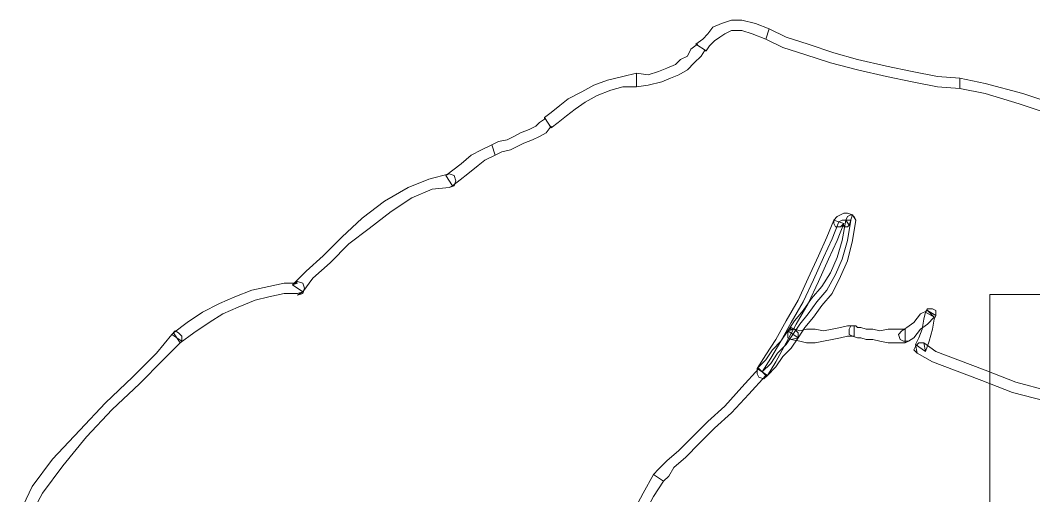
# Model space of a CAD drawing. Header units: millimetres. Extents: x -29311 to -3405, y 28913 to 42880.
# Drawn here: x -26224.16 to -26194.7, y 39998.44 to 40012.28 of the extents above; entities that cross this region are included whole.
import ezdxf

# ---------------------------------------------------------------- set-up
doc = ezdxf.new("R2010")
doc.units = ezdxf.units.MM
for name, color, linetype, lineweight in [('MIM_İnsan', 251, 'Continuous', 9), ('MIM_mobilya', 251, 'Continuous', 9), ('MIM_Selinoks', 251, 'Continuous', 9)]:
    doc.layers.add(name, color=color, linetype=linetype, lineweight=lineweight)

# ---------------------------------------------------------------- blocks, each defined once
blk = doc.blocks.new('160718_A$C2F7A1A77')
at = {"layer": 'MIM_mobilya'}
for p, q in [((29.179, 28.08), (29.919, 28.08)), ((3.423, 27.472), (4.163, 27.472)), ((5.717, 27.472), (6.457, 27.472))]:
    blk.add_line(p, q, dxfattribs=at)
blk.add_lwpolyline([(0, 37), (0, 0), (53, 0), (53, 37)], close=True, dxfattribs=at)
blk.add_lwpolyline([(3, 29), (3, 8, 0.414214), (8, 3), (45, 3, 0.414214), (50, 8), (50, 29, 0.414214), (45, 34), (8, 34, 0.414214)], format="xyb", close=True, dxfattribs=at)
for points in [[(3.186, 18.992), (3.169, 18.683), (3.186, 18.33), (3.311, 17.408), (3.34, 17.406)], [(3.458, 18.992), (3.475, 18.683), (3.458, 18.33), (3.413, 17.408), (3.334, 17.406)], [(3.657, 18.991), (3.64, 18.682), (3.657, 18.329), (3.782, 17.407), (3.811, 17.405)], [(3.929, 18.991), (3.946, 18.682), (3.929, 18.329), (3.883, 17.407), (3.805, 17.405)], [(4.127, 18.99), (4.111, 18.681), (4.127, 18.329), (4.173, 17.407), (4.252, 17.404)], [(4.4, 18.99), (4.416, 18.681), (4.4, 18.329), (4.274, 17.407), (4.245, 17.404)], [(29.337, 17.089), (29.483, 16.959), (29.608, 16.959), (29.76, 17.089)]]:
    blk.add_lwpolyline(points, dxfattribs=at)
for centre, radius in [((17.512, 21.815), 11), ((39.753, 23.821), 9), ((17.512, 21.815), 8), ((39.753, 23.821), 5), ((39.753, 23.821), 4), ((39.753, 8.566), 5), ((39.753, 8.566), 4)]:
    blk.add_circle(centre, radius, dxfattribs=at)
for centre, radius, start, end in [((51.23, 25.322), 22.223, 172.8729, 189.9137), ((7.867, 25.335), 22.223, 350.0863, 7.0954), ((25.474, 24.715), 22.223, 172.8729, 189.9137), ((-17.889, 24.727), 22.223, 350.0863, 7.0954), ((27.768, 24.715), 22.223, 172.8729, 189.9137), ((-8.492, 25.025), 15.149, 348.689, 9.2988), ((2.745, 20.756), 0.849, 339.9904, 9.0141), ((4.84, 20.768), 0.849, 170.9859, 200.0096), ((5.079, 19.314), 1.92, 143.1475, 189.6617), ((2.506, 19.326), 1.92, 350.3383, 36.8525), ((3.321, 18.546), 0.466, 72.9453, 106.8601), ((3.557, 18.862), 0.163, 52.2572, 127.4765), ((4.028, 18.862), 0.163, 52.2572, 127.4765)]:
    blk.add_arc(centre, radius, start, end, dxfattribs=at)
for points in [[(5.877, 20.889), (5.775, 18.493), (5.875, 17.288), (6.179, 17.561), (6.559, 17.955), (6.735, 19.699), (6.362, 22.053)], [(29.339, 21.497), (29.118, 20.869), (28.462, 19.994), (29.337, 17.089)], [(29.758, 21.497), (29.979, 20.869), (30.635, 19.994), (29.76, 17.089)]]:
    blk.add_spline(points, degree=3, dxfattribs=at)
blk = doc.blocks.new('160718_InsanKadın')
at = {"layer": 'MIM_İnsan', "flags": 128}
for points in [[(47.775, 8.061), (47.775, 8.061), (47.577, 7.465), (47.181, 6.62), (46.785, 5.875), (46.488, 5.428), (46.785, 5.229), (47.082, 5.776), (47.478, 6.521), (47.874, 7.365), (48.071, 8.061), (48.071, 8.061), (47.775, 8.061)], [(46.488, 5.428), (46.488, 5.428), (46.339, 5.279), (46.191, 5.031), (45.845, 4.733), (45.449, 4.335), (45.005, 3.888), (44.509, 3.441), (44.014, 2.895), (43.52, 2.348), (43.717, 2.15), (44.213, 2.696), (44.707, 3.242), (45.202, 3.689), (45.647, 4.137), (46.043, 4.534), (46.389, 4.832), (46.636, 5.08), (46.785, 5.229), (46.785, 5.229), (46.488, 5.428)], [(43.767, 2.15), (43.47, 2.348), (43.223, 1.951), (42.926, 1.404), (42.63, 0.858), (42.283, 0.262), (41.986, -0.384), (41.689, -1.03), (41.442, -1.576), (41.244, -2.073), (41.541, -2.172), (41.739, -1.675), (41.986, -1.129), (42.283, -0.483), (42.58, 0.163), (42.926, 0.759), (43.223, 1.305), (43.52, 1.752), (43.767, 2.15), (43.47, 2.348), (43.767, 2.15), (43.767, 2.299), (43.717, 2.398), (43.569, 2.448), (43.47, 2.348), (43.767, 2.15)], [(43.619, 2.249), (43.372, 2.001), (43.173, 1.703), (42.926, 1.454), (42.728, 1.156), (42.53, 0.858), (42.283, 0.56), (42.036, 0.212), (41.739, -0.135), (41.491, -0.583), (41.294, -1.03), (41.145, -1.576), (41.046, -2.172), (41.145, -2.172), (41.244, -2.172), (41.294, -2.172), (41.392, -2.122), (41.59, -1.626), (41.838, -1.079), (42.134, -0.433), (42.431, 0.212), (42.778, 0.808), (43.075, 1.355), (43.372, 1.852), (43.619, 2.249), (43.619, 2.249)], [(42.877, 1.057), (42.877, 1.057), (43.075, 1.355), (43.322, 1.603), (43.52, 1.901), (43.767, 2.15), (43.47, 2.348), (43.223, 2.1), (43.025, 1.802), (42.778, 1.554), (42.58, 1.255), (42.58, 1.255), (42.58, 1.255), (42.58, 1.106), (42.678, 1.007), (42.778, 0.957), (42.877, 1.057), (42.877, 1.057)], [(43.52, 2.348), (43.47, 2.348), (43.223, 2.1), (43.025, 1.802), (42.778, 1.554), (42.58, 1.255), (42.877, 1.057), (43.075, 1.355), (43.322, 1.603), (43.52, 1.901), (43.767, 2.15), (43.717, 2.15), (43.52, 2.348)], [(38.622, 0.659), (38.869, 0.51), (38.919, 0.709), (38.968, 1.007), (39.067, 1.255), (39.166, 1.454), (38.869, 1.653), (38.77, 1.355), (38.672, 1.007), (38.622, 0.709), (38.572, 0.61), (38.82, 0.461), (38.572, 0.61), (38.572, 0.461), (38.672, 0.411), (38.82, 0.411), (38.869, 0.51), (38.622, 0.659)], [(39.463, 1.404), (39.364, 1.355), (39.215, 1.255), (39.017, 1.007), (38.82, 0.858), (38.622, 0.659), (38.82, 0.461), (39.017, 0.56), (39.215, 0.808), (39.414, 0.957), (39.562, 1.057), (39.463, 1.007), (39.562, 1.057), (39.661, 1.156), (39.611, 1.305), (39.512, 1.355), (39.364, 1.355), (39.463, 1.404)], [(40.947, 1.206), (40.997, 1.206), (40.848, 1.255), (40.75, 1.255), (40.6, 1.305), (40.403, 1.305), (40.205, 1.355), (39.958, 1.404), (39.711, 1.404), (39.463, 1.404), (39.463, 1.007), (39.711, 1.007), (39.958, 1.007), (40.205, 1.057), (40.403, 1.007), (40.6, 1.007), (40.75, 0.957), (40.848, 0.957), (40.897, 0.908), (40.947, 0.908), (40.897, 0.908), (41.046, 0.908), (41.095, 1.007), (41.095, 1.156), (40.997, 1.206), (40.947, 1.206)], [(41.095, -2.023), (41.194, -2.172), (41.294, -1.576), (41.442, -1.079), (41.639, -0.632), (41.887, -0.235), (42.184, 0.113), (42.431, 0.461), (42.678, 0.759), (42.877, 1.057), (42.58, 1.255), (42.381, 0.957), (42.134, 0.659), (41.887, 0.312), (41.59, -0.036), (41.342, -0.533), (41.145, -0.98), (40.997, -1.576), (40.897, -2.172), (40.997, -2.321), (40.897, -2.172), (40.947, -2.271), (41.046, -2.321), (41.145, -2.271), (41.194, -2.172), (41.095, -2.023)], [(42.58, 1.255), (42.778, 1.305), (42.53, 1.355), (42.333, 1.404), (42.085, 1.404), (41.838, 1.355), (41.59, 1.305), (41.342, 1.255), (41.145, 1.206), (40.947, 1.206), (40.947, 0.908), (41.145, 0.908), (41.342, 0.957), (41.59, 1.007), (41.838, 1.057), (42.085, 1.007), (42.333, 1.007), (42.53, 1.057), (42.678, 1.007), (42.877, 1.057), (42.678, 1.007), (42.827, 1.007), (42.877, 1.106), (42.877, 1.255), (42.778, 1.305), (42.58, 1.255)], [(57.274, -0.284), (57.126, -0.334), (57.521, -0.334), (57.966, -0.235), (58.462, -0.135), (58.956, 0.063), (59.401, 0.262), (59.896, 0.51), (60.341, 0.808), (60.737, 1.106), (60.54, 1.404), (60.143, 1.106), (59.698, 0.808), (59.302, 0.56), (58.857, 0.361), (58.362, 0.163), (57.966, 0.063), (57.521, -0.036), (57.126, -0.036), (56.977, -0.086), (57.126, 0.014), (56.977, -0.036), (56.927, -0.185), (56.977, -0.334), (57.126, -0.384), (57.274, -0.284)], [(57.274, -0.284), (57.126, -0.334), (57.521, -0.334), (57.966, -0.235), (58.462, -0.135), (58.956, 0.063), (59.401, 0.262), (59.896, 0.51), (60.341, 0.808), (60.737, 1.106), (60.54, 1.404), (60.143, 1.106), (59.698, 0.808), (59.302, 0.56), (58.857, 0.361), (58.362, 0.163), (57.966, 0.063), (57.521, -0.036), (57.126, -0.036), (56.977, -0.086), (57.126, 0.014), (56.977, -0.036), (56.927, -0.185), (56.977, -0.334), (57.126, -0.384), (57.274, -0.284)], [(52.821, -3.464), (52.722, -3.513), (53.316, -3.364), (53.91, -3.116), (54.602, -2.719), (55.246, -2.222), (55.839, -1.675), (56.383, -1.129), (56.878, -0.682), (57.274, -0.284), (56.977, -0.086), (56.68, -0.483), (56.185, -0.93), (55.641, -1.477), (55.048, -1.924), (54.404, -2.42), (53.81, -2.818), (53.216, -3.066), (52.722, -3.116), (52.623, -3.166), (52.722, -3.116), (52.574, -3.166), (52.524, -3.315), (52.574, -3.464), (52.722, -3.513), (52.821, -3.464)], [(52.821, -3.464), (52.722, -3.513), (53.316, -3.364), (53.91, -3.116), (54.602, -2.719), (55.246, -2.222), (55.839, -1.675), (56.383, -1.129), (56.878, -0.682), (57.274, -0.284), (56.977, -0.086), (56.68, -0.483), (56.185, -0.93), (55.641, -1.477), (55.048, -1.924), (54.404, -2.42), (53.81, -2.818), (53.216, -3.066), (52.722, -3.116), (52.623, -3.166), (52.722, -3.116), (52.574, -3.166), (52.524, -3.315), (52.574, -3.464), (52.722, -3.513), (52.821, -3.464)], [(41.244, -2.073), (41.342, -1.973), (41.244, -2.023), (41.244, -1.973), (41.145, -1.973), (41.095, -2.023), (40.997, -2.321), (41.145, -2.371), (41.244, -2.371), (41.342, -2.321), (41.442, -2.271), (41.541, -2.172), (41.442, -2.271), (41.541, -2.172), (41.541, -2.073), (41.491, -1.973), (41.342, -1.973), (41.244, -2.073)], [(51.485, -4.358), (51.485, -4.358), (51.782, -4.209), (52.079, -4.06), (52.376, -3.811), (52.821, -3.464), (52.623, -3.166), (52.177, -3.513), (51.881, -3.762), (51.683, -3.911), (51.386, -4.06), (51.386, -4.06), (51.485, -4.358)], [(51.485, -4.358), (51.485, -4.358), (51.782, -4.209), (52.079, -4.06), (52.376, -3.811), (52.821, -3.464), (52.623, -3.166), (52.177, -3.513), (51.881, -3.762), (51.683, -3.911), (51.386, -4.06), (51.386, -4.06), (51.485, -4.358)], [(49.952, -5.153), (49.952, -5.103), (50.1, -5.004), (50.199, -4.904), (50.397, -4.805), (50.644, -4.705), (50.842, -4.606), (51.04, -4.507), (51.288, -4.457), (51.485, -4.358), (51.386, -4.06), (51.188, -4.159), (50.941, -4.209), (50.743, -4.308), (50.546, -4.407), (50.298, -4.507), (50.1, -4.606), (49.902, -4.705), (49.754, -4.904), (49.754, -4.854), (49.952, -5.153)], [(49.952, -5.153), (49.952, -5.103), (50.1, -5.004), (50.199, -4.904), (50.397, -4.805), (50.644, -4.705), (50.842, -4.606), (51.04, -4.507), (51.288, -4.457), (51.485, -4.358), (51.386, -4.06), (51.188, -4.159), (50.941, -4.209), (50.743, -4.308), (50.546, -4.407), (50.298, -4.507), (50.1, -4.606), (49.902, -4.705), (49.754, -4.904), (49.754, -4.854), (49.952, -5.153)], [(47.28, -6.444), (47.28, -6.444), (47.675, -6.345), (48.121, -6.245), (48.516, -6.096), (48.863, -5.898), (49.258, -5.699), (49.506, -5.5), (49.754, -5.302), (49.952, -5.153), (49.754, -4.854), (49.555, -5.004), (49.308, -5.202), (49.061, -5.401), (48.764, -5.6), (48.418, -5.798), (48.022, -5.947), (47.675, -6.047), (47.28, -6.047), (47.28, -6.047), (47.28, -6.444)], [(47.28, -6.444), (47.28, -6.444), (47.675, -6.345), (48.121, -6.245), (48.516, -6.096), (48.863, -5.898), (49.258, -5.699), (49.506, -5.5), (49.754, -5.302), (49.952, -5.153), (49.754, -4.854), (49.555, -5.004), (49.308, -5.202), (49.061, -5.401), (48.764, -5.6), (48.418, -5.798), (48.022, -5.947), (47.675, -6.047), (47.28, -6.047), (47.28, -6.047), (47.28, -6.444)], [(37.88, -6.295), (37.88, -6.295), (38.523, -6.345), (39.265, -6.494), (40.007, -6.643), (40.848, -6.841), (41.541, -7.04), (42.283, -7.289), (42.926, -7.487), (43.421, -7.736), (43.52, -7.438), (43.025, -7.189), (42.381, -6.99), (41.639, -6.742), (40.848, -6.543), (40.007, -6.345), (39.265, -6.196), (38.523, -6.047), (37.88, -5.997), (37.88, -5.997), (37.88, -6.295)], [(37.88, -6.295), (37.88, -6.295), (38.523, -6.345), (39.265, -6.494), (40.007, -6.643), (40.848, -6.841), (41.541, -7.04), (42.283, -7.289), (42.926, -7.487), (43.421, -7.736), (43.52, -7.438), (43.025, -7.189), (42.381, -6.99), (41.639, -6.742), (40.848, -6.543), (40.007, -6.345), (39.265, -6.196), (38.523, -6.047), (37.88, -5.997), (37.88, -5.997), (37.88, -6.295)], [(45.548, -7.289), (45.499, -7.289), (45.697, -7.14), (45.796, -6.941), (45.994, -6.841), (46.142, -6.692), (46.389, -6.593), (46.636, -6.494), (46.933, -6.394), (47.28, -6.444), (47.28, -6.047), (46.933, -6.096), (46.538, -6.196), (46.291, -6.295), (46.043, -6.394), (45.796, -6.543), (45.597, -6.742), (45.4, -6.941), (45.3, -7.09), (45.252, -7.09), (45.548, -7.289)], [(45.548, -7.289), (45.499, -7.289), (45.697, -7.14), (45.796, -6.941), (45.994, -6.841), (46.142, -6.692), (46.389, -6.593), (46.636, -6.494), (46.933, -6.394), (47.28, -6.444), (47.28, -6.047), (46.933, -6.096), (46.538, -6.196), (46.291, -6.295), (46.043, -6.394), (45.796, -6.543), (45.597, -6.742), (45.4, -6.941), (45.3, -7.09), (45.252, -7.09), (45.548, -7.289)], [(43.421, -7.736), (43.421, -7.736), (43.817, -7.885), (44.213, -7.984), (44.509, -7.984), (44.806, -7.885), (45.053, -7.785), (45.202, -7.587), (45.35, -7.438), (45.548, -7.289), (45.252, -7.09), (45.152, -7.239), (45.005, -7.388), (44.855, -7.487), (44.707, -7.587), (44.509, -7.686), (44.213, -7.686), (43.916, -7.587), (43.52, -7.438), (43.52, -7.438), (43.421, -7.736)], [(43.421, -7.736), (43.421, -7.736), (43.817, -7.885), (44.213, -7.984), (44.509, -7.984), (44.806, -7.885), (45.053, -7.785), (45.202, -7.587), (45.35, -7.438), (45.548, -7.289), (45.252, -7.09), (45.152, -7.239), (45.005, -7.388), (44.855, -7.487), (44.707, -7.587), (44.509, -7.686), (44.213, -7.686), (43.916, -7.587), (43.52, -7.438), (43.52, -7.438), (43.421, -7.736)]]:
    blk.add_lwpolyline(points, close=True, dxfattribs=at)
for points in [[(64.893, 6.422), (64.547, 5.776), (63.953, 4.981), (63.26, 4.137), (62.518, 3.342), (61.726, 2.597), (61.034, 1.901), (60.49, 1.355), (60.787, 1.156), (61.232, 1.703), (61.924, 2.398), (62.716, 3.143), (63.459, 3.938), (64.25, 4.782), (64.843, 5.577), (65.19, 6.322)], [(64.893, 6.422), (64.547, 5.776), (63.953, 4.981), (63.26, 4.137), (62.518, 3.342), (61.726, 2.597), (61.034, 1.901), (60.49, 1.355), (60.54, 1.404), (60.49, 1.355), (60.49, 1.206), (60.589, 1.106), (60.687, 1.057), (60.787, 1.156), (60.737, 1.106), (60.737, 1.106), (60.787, 1.156), (61.232, 1.703), (61.924, 2.398), (62.716, 3.143), (63.459, 3.938), (64.25, 4.782), (64.843, 5.577), (65.19, 6.322)], [(35.307, 2.795), (36.247, 2.547), (37.137, 2.199), (37.929, 1.901), (38.572, 1.653), (38.919, 1.404), (38.869, 1.653), (38.919, 1.404), (39.067, 1.404), (39.166, 1.504), (39.215, 1.603), (39.117, 1.703), (39.166, 1.454), (39.166, 1.454), (39.117, 1.703), (38.672, 1.951), (38.028, 2.199), (37.236, 2.497), (36.345, 2.845), (35.406, 3.093)], [(34.862, -5.451), (36.049, -5.848), (37.137, -6.146), (37.88, -6.295), (37.88, -5.997), (37.137, -5.848), (36.148, -5.55), (34.961, -5.153)], [(34.862, -5.451), (36.049, -5.848), (37.137, -6.146), (37.88, -6.295), (37.88, -5.997), (37.137, -5.848), (36.148, -5.55), (34.961, -5.153)]]:
    blk.add_lwpolyline(points, dxfattribs=at)
at = {"layer": 'MIM_İnsan', "rotation": 270}
blk.add_blockref('160718_A$C2F7A1A77', (0, 53), dxfattribs=at)

msp = doc.modelspace()

# ---------------------------------------------------------------- block references
at = {"layer": 'MIM_Selinoks', "rotation": 179.9999999999886}
msp.add_blockref('160718_InsanKadın', (-26158.97, 40004.293), dxfattribs=at)

doc.saveas('drawing.dxf')
